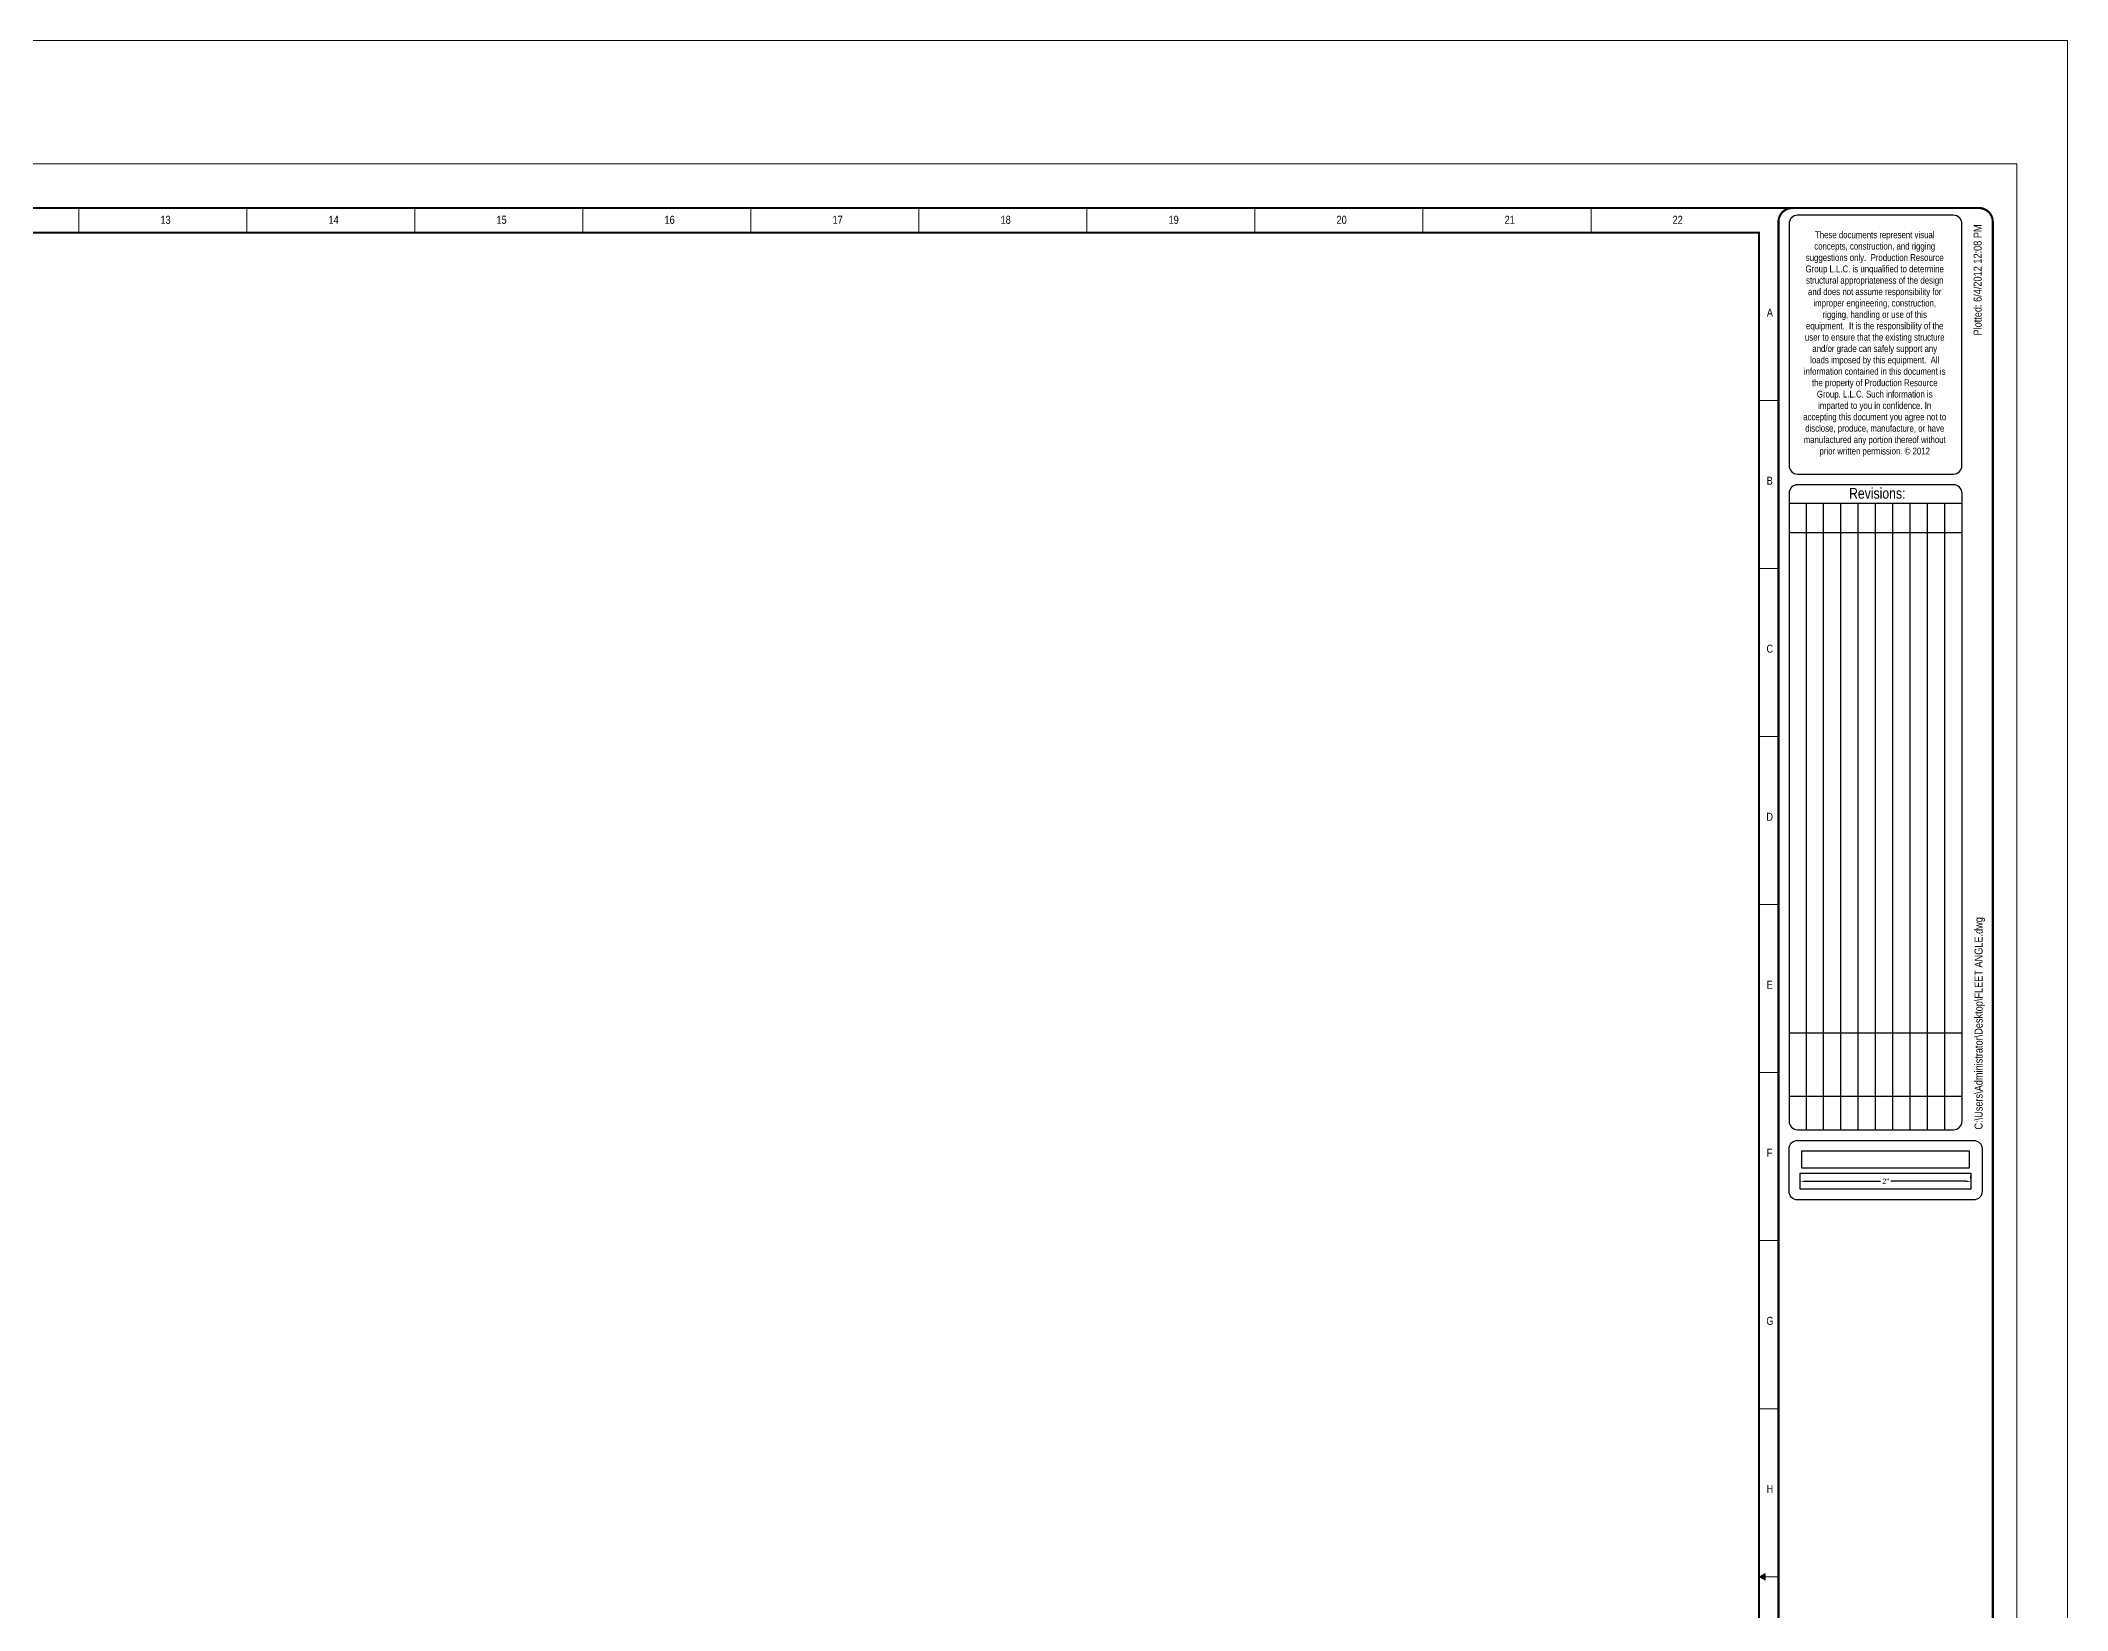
# Paper-space layout 'Arch E' of a CAD drawing. Header units: inches. Extents: x -6.2 to 41.8, y -6.2 to 29.8.
# Drawn here: x 18.03 to 41.78, y 11.37 to 29.76 of the extents above; entities that cross this region are included whole.
import ezdxf
from ezdxf.enums import TextEntityAlignment as Align

# ---------------------------------------------------------------- set-up
doc = ezdxf.new("R2010")
doc.units = ezdxf.units.IN
doc.header["$LTSCALE"] = 0.1
doc.header["$MEASUREMENT"] = 0
doc.header["$PDMODE"] = 35
doc.layers.get('0').update_dxf_attribs({"lineweight": 25})
doc.layers.add('..08 - Viewports', color=11, linetype='Continuous', lineweight=0, plot=False)
doc.styles.add('prg 03 - Standard', font='ARIALN.TTF')
doc.dimstyles.new('prg - inch - 16', dxfattribs={"dimtxt": 0.125, "dimasz": 0.125, "dimexe": 0.0625, "dimexo": 0.125, "dimgap": 0.03125, "dimtad": 0, "dimdec": 4, "dimzin": 3, "dimdsep": 46, "dimlunit": 4, "dimtxsty": 'prg 03 - Standard', "dimcen": 0.0625, "dimclrd": 256, "dimclre": 256, "dimclrt": 256, "dimadec": 0, "dimazin": 2, "dimtfac": 1, "dimtdec": 4, "dimtofl": 0, "dimtmove": 0, "dimatfit": 3, "dimfxl": 1, "dimfrac": 1, "dimtolj": 1, "dimtzin": 0, "dimarcsym": 1})

# ---------------------------------------------------------------- blocks, each defined once
blk = doc.blocks.new('Titleblock - Tick')
h = blk.add_hatch(color=256)
h.dxf.hatch_style = 1
h.paths.add_polyline_path([(0.035, 0.06), (-0.035, 0.06), (0, 0)])
blk.add_lwpolyline([(0, 0), (-0.035, 0.06), (0.035, 0.06)], close=True)
blk = doc.blocks.new('*D33')
at = {"lineweight": -2, "transparency": 16777216}
for p, q in [((44.275, 21.224), (44.275, 21.254)), ((44.337, 21.191), (45.214, 21.191)), ((46.212, 21.191), (45.336, 21.191)), ((46.275, 21.224), (46.275, 21.254))]:
    blk.add_line(p, q, dxfattribs=at)
at = {"transparency": 16777216}
for points in [[(44.337, 21.201), (44.337, 21.181), (44.275, 21.191)], [(46.212, 21.201), (46.212, 21.181), (46.275, 21.191)]]:
    blk.add_solid(points, dxfattribs=at)
at = {"layer": 'Defpoints', "color": 0, "transparency": 16777216}
for p in [(44.275, 21.191), (44.275, 21.099), (46.275, 21.099)]:
    blk.add_point(p, dxfattribs=at)
at = {"transparency": 16777216, "insert": (45.275, 21.191), "char_height": 0.0625, "attachment_point": 5, "style": 'prg 03 - Standard'}
blk.add_mtext('\\A1;2"', dxfattribs=at)
blk = doc.blocks.new('*U35')
at = {"color": 142}
for p, q in [((-0.1, 7.339), (1.926, 7.339)), ((0.103, 0), (0.103, 7.339)), ((0.305, 0), (0.305, 7.339)), ((0.508, 0), (0.508, 7.339)), ((0.71, 0), (0.71, 7.339)), ((0.913, 0), (0.913, 7.339)), ((1.115, 0), (1.115, 7.339)), ((1.318, 0), (1.318, 7.339)), ((1.521, 0), (1.521, 7.339)), ((1.723, 0), (1.723, 7.339)), ((-0.1, 6.998), (1.926, 6.998)), ((-0.1, 1.137), (1.926, 1.137)), ((-0.1, 0.392), (1.926, 0.392))]:
    blk.add_line(p, q, dxfattribs=at)
blk.add_lwpolyline([(0, 0), (1.826, 0, 0.414214), (1.926, 0.1), (1.926, 7.456, 0.414214), (1.826, 7.556), (0, 7.556, 0.414214), (-0.1, 7.456), (-0.1, 0.1, 0.414214)], format="xyb", close=True)
at = {"style": 'prg 03 - Standard'}
blk.add_text('Revisions:', height=0.125, dxfattribs=at).set_placement((0.603, 7.393))
for tag, p in [('A_NAME', (0.074, 7.297)), ('B_NAME', (0.26, 7.296)), ('C_NAME', (0.454, 7.297)), ('D_NAME', (0.666, 7.297)), ('E_NAME', (0.86, 7.297)), ('F_NAME', (1.063, 7.294)), ('G_NAME', (1.261, 7.295)), ('H_NAME', (1.464, 7.295)), ('I_NAME', (1.666, 7.295)), ('J_NAME', (1.869, 7.295))]:
    blk.add_attdef(tag, text='', height=0.0938, rotation=90, dxfattribs=at).set_placement(p, align=Align.RIGHT)
for tag, p in [('A_TEXT', (0.046, 1.181)), ('B_TEXT', (0.257, 1.181)), ('C_TEXT', (0.459, 1.178)), ('D_TEXT', (0.661, 1.176)), ('E_TEXT', (0.862, 1.176)), ('F_TEXT', (1.068, 1.176)), ('G_TEXT', (1.265, 1.176)), ('H_TEXT', (1.467, 1.176)), ('I_TEXT', (1.67, 1.176)), ('J_TEXT', (1.872, 1.176)), ('A_DATE', (0.048, 0.515)), ('B_DATE', (0.26, 0.515)), ('C_DATE', (0.461, 0.512)), ('D_DATE', (0.663, 0.51)), ('E_DATE', (0.865, 0.51)), ('F_DATE', (1.071, 0.51)), ('G_DATE', (1.267, 0.51)), ('H_DATE', (1.47, 0.51)), ('I_DATE', (1.672, 0.51)), ('J_DATE', (1.875, 0.51))]:
    blk.add_attdef(tag, p, '', height=0.0938, rotation=90, dxfattribs=at)
for tag, p in [('A_#', (0.04, 0.209)), ('B_#', (0.243, 0.209)), ('C_#', (0.445, 0.212)), ('D_#', (0.648, 0.212)), ('E_#', (0.85, 0.209)), ('F_#', (1.053, 0.206)), ('G_#', (1.258, 0.215)), ('H_#', (1.46, 0.215)), ('I_#', (1.663, 0.215)), ('J_#', (1.866, 0.215))]:
    blk.add_attdef(tag, text='', height=0.0938, rotation=90, dxfattribs=at).set_placement(p, align=Align.CENTER)
blk = doc.blocks.new('*U32')
at = {"layer": '..08 - Viewports'}
for points in [[(-0.59449, 34.55512), (47.40551, 34.55512), (47.40551, -1.44488), (-0.59449, -1.44488)], [(0, 0), (46.81102, 0), (46.81102, 33.11024), (0, 33.11024)]]:
    blk.add_lwpolyline(points, close=True, dxfattribs=at)
blk.add_lwpolyline([(44.24401, 21.79553), (46.06967, 21.79553, 0.41421356), (46.16967, 21.89553), (46.16967, 29.25196, 0.41421356), (46.06967, 29.35196), (44.24401, 29.35196, 0.41421356), (44.14401, 29.25196), (44.14401, 21.89553, 0.41421356)], format="xyb", close=True, dxfattribs=at)
at = {"color": 142, "linetype": 'Continuous', "lineweight": 9}
for p, q in [((24.10666, 32.30315), (24.10666, 32.59296)), ((26.07516, 32.30315), (26.07516, 32.59296)), ((28.04367, 32.30315), (28.04367, 32.59296)), ((30.01217, 32.30315), (30.01217, 32.59296)), ((31.98067, 32.30315), (31.98067, 32.59296)), ((33.94918, 32.30315), (33.94918, 32.59296)), ((35.91768, 32.30315), (35.91768, 32.59296)), ((37.88619, 32.30315), (37.88619, 32.59296)), ((39.85469, 32.30315), (39.85469, 32.59296)), ((41.82319, 32.30315), (41.82319, 32.59296)), ((44.01939, 30.33814), (43.7917, 30.33814)), ((44.01939, 28.36964), (43.7917, 28.36964)), ((44.01939, 26.40113), (43.7917, 26.40113)), ((44.01939, 24.43263), (43.7917, 24.43263)), ((44.01939, 22.46413), (43.7917, 22.46413)), ((44.01939, 20.49562), (43.7917, 20.49562)), ((44.01939, 18.52712), (43.7917, 18.52712)), ((44.01939, 16.55861), (43.7917, 16.55861))]:
    blk.add_line(p, q, dxfattribs=at)
at = {"const_width": 0.025}
blk.add_lwpolyline([(44.18189, 32.59296), (0.41942, 32.59296, 0.41421356), (0.25692, 32.43046), (0.25692, 0.67978, 0.41421356), (0.41942, 0.51728), (44.18189, 0.51728)], format="xyb", dxfattribs=at)
blk.add_lwpolyline([(44.18189, 0.51728), (46.36795, 0.51728, 0.41421356), (46.53045, 0.67978), (46.53045, 32.43046, 0.41421356), (46.36795, 32.59296), (44.18189, 32.59296, 0.41421356), (44.01939, 32.43046), (44.01939, 0.67978, 0.41421356)], format="xyb", close=True, dxfattribs=at)
blk.add_lwpolyline([(0.48461, 32.30315), (43.7917, 32.30315), (43.7917, 0.80709), (0.48461, 0.80709)], close=True, dxfattribs=at)
for points in [[(44.24401, 29.47696), (46.06967, 29.47696, 0.41421356), (46.16967, 29.57696), (46.16967, 32.40873, 0.41421356), (46.06967, 32.50873), (44.24401, 32.50873, 0.41421356), (44.14401, 32.40873), (44.14401, 29.57696, 0.41421356)], [(44.24401, 20.97368, -0.41421356), (44.14401, 21.07368), (44.14401, 21.57053, -0.41421356), (44.24401, 21.67053), (46.30583, 21.67053, -0.41421356), (46.40583, 21.57053), (46.40583, 21.07368, -0.41421356), (46.30583, 20.97368)]]:
    blk.add_lwpolyline(points, format="xyb", close=True)
for points in [[(44.29067, 21.54553), (44.29067, 21.34868), (46.25917, 21.34868), (46.25917, 21.54553)], [(44.27492, 21.09868), (44.27492, 21.28618), (46.27492, 21.28618), (46.27492, 21.09868)]]:
    blk.add_lwpolyline(points, close=True)
at = {"xscale": -1, "rotation": 270}
blk.add_blockref('Titleblock - Tick', (43.80225, 16.55861), dxfattribs=at)
at = {"style": 'prg 03 - Standard'}
for s, p in [('13', (25.12242, 32.408)), ('14', (27.09093, 32.408)), ('15', (29.05943, 32.408)), ('16', (31.02794, 32.408)), ('17', (32.99644, 32.408)), ('18', (34.96494, 32.408)), ('19', (36.93345, 32.408)), ('20', (38.90195, 32.408)), ('21', (40.87046, 32.408)), ('22', (42.83896, 32.408)), ('A', (43.9189, 31.32075)), ('B', (43.9166, 29.35224)), ('C', (43.9182, 27.38374)), ('D', (43.91673, 25.41523)), ('E', (43.91615, 23.44673)), ('F', (43.91462, 21.47823)), ('G', (43.91948, 19.50972)), ('H', (43.91961, 17.54122))]:
    blk.add_text(s, height=0.09375, dxfattribs=at).set_placement(p, align=Align.CENTER)
blk.add_text('Plotted: 6/4/2012 12:08 PM', height=0.0938, rotation=90, dxfattribs=at).set_placement((46.39968, 32.40114), align=Align.RIGHT)
at = {"insert": (45.14741, 32.31972), "char_height": 0.08, "width": 1.6958594, "attachment_point": 2, "style": 'prg 03 - Standard'}
blk.add_mtext('These documents represent visual concepts, construction, and rigging suggestions only.\\~ Production Resource Group L.L.C. is unqualified to determine structural appropriateness of the design and does not assume responsibility for improper engineering, construction, rigging, handling or use of this equipment.\\~ It is the responsibility of the user to ensure that the existing structure and/or grade can safely support any loads imposed by this equipment.\\~ All information contained in this document is the property of Production Resource Group. L.L.C. Such information is imparted to you in confidence. In accepting this document you agree not to disclose, produce, manufacture, or have manufactured any portion thereof without prior written permission. © 2012', dxfattribs=at)
at = {"insert": (46.31735, 21.7975), "char_height": 0.09375, "attachment_point": 1, "rotation": 90, "style": 'prg 03 - Standard'}
blk.add_mtext_dynamic_manual_height_columns('C:\\\\Users\\\\Administrator\\\\Desktop\\\\FLEET ANGLE.dwg', width=12.2579144, gutter_width=0.625, heights=[0], dxfattribs=at)
at = {"style": 'prg 03 - Standard'}
for tag, p in [('SCALE', (44.21237, 3.9869)), ('DRAWN_BY_2', (44.2085, 3.38967)), ('DATE', (44.2119, 2.61092)), ('REVISION#', (45.25858, 0.70223))]:
    blk.add_attdef(tag, p, '', height=0.125, dxfattribs=at)
blk.add_attdef('NAME', text='', height=0.125, dxfattribs=at).set_placement((44.21498, 2.21105), align=Align.TOP_LEFT)
blk.add_attdef('DWG.NO', text='', height=0.3125, dxfattribs=at).set_placement((45.26489, 1.04949), align=Align.CENTER)
dim = blk.add_linear_dim(base=(44.27492, 21.19108), p1=(46.27492, 21.09868), p2=(44.27492, 21.09868), angle=180, dimstyle='prg - inch - 16', override={"dimtxt": 0.0625, "dimasz": 0.0625})
dim.commit()
dim.dimension.update_dxf_attribs({"geometry": '*D33', "text_midpoint": (45.27492, 21.19108)})

psp = doc.layouts.new('Arch E')

# ---------------------------------------------------------------- block references
for name, p in [('*U32', (-5.623, -4.792)), ('*U35', (38.621, 17.003))]:
    psp.add_blockref(name, p)

doc.saveas('drawing.dxf')
